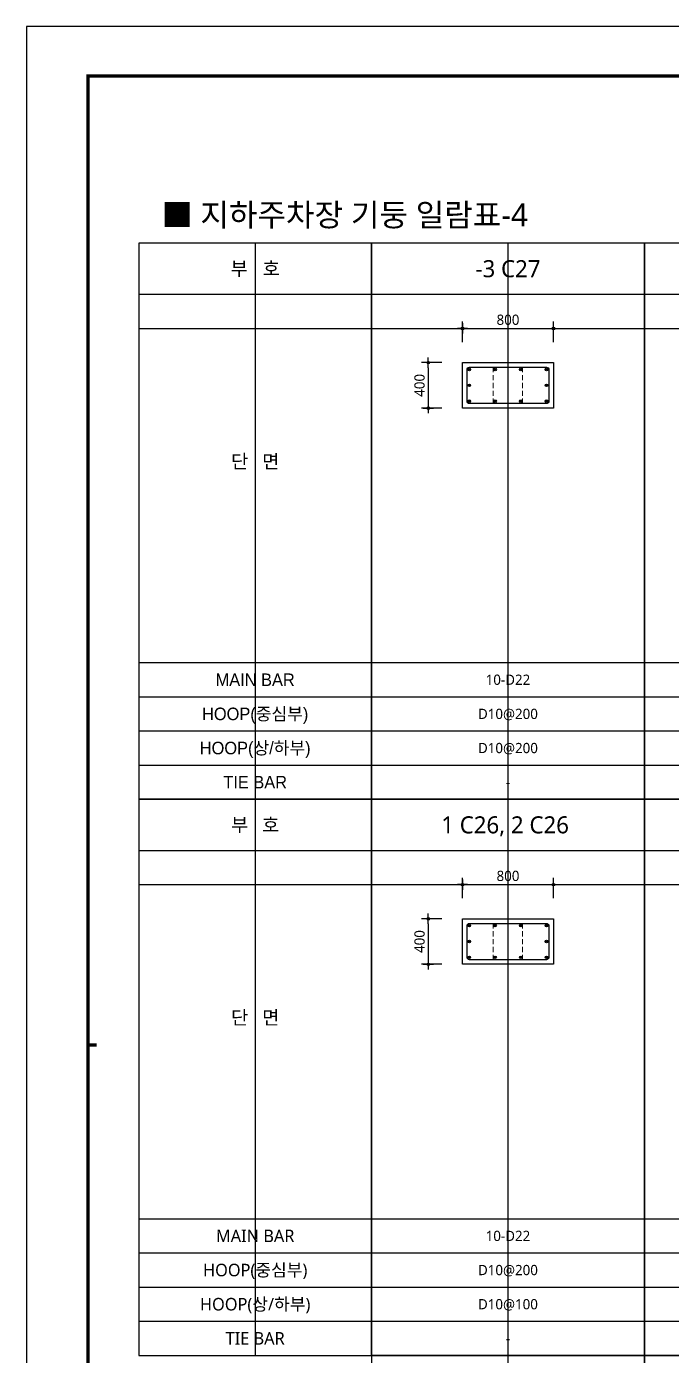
# Model space of a CAD drawing. Header units: millimetres. Extents: x 0 to 252030, y -124740 to 196020.
# Drawn here: x 100830 to 106496, y 166526 to 178200 of the extents above; entities that cross this region are included whole.
import ezdxf
from ezdxf.enums import TextEntityAlignment as Align

# ---------------------------------------------------------------- set-up
doc = ezdxf.new("R2010")
doc.units = ezdxf.units.MM
doc.header["$LTSCALE"] = 30
doc.linetypes.add('HID', pattern=[2.3, 1.5, -0.8])
doc.layers.get('DEFPOINTS').update_dxf_attribs({"color": 142})
for name, color, linetype in [('0-SEC1', 3, 'Continuous'), ('CON', 2, 'Continuous'), ('DIM', 7, 'Continuous'), ('S-철근', 3, 'Continuous'), ('SHEET', 7, 'Continuous'), ('TEXT', 6, 'Continuous'), ('TXT', 3, 'Continuous'), ('XR-FORM_(도룡동)$0$Sheet', 7, 'Continuous')]:
    doc.layers.add(name, color=color, linetype=linetype)
doc.layers.add('TieBar', color=7, linetype='HID', lineweight=0)
doc.styles.get("Standard").update_dxf_attribs({"font": 'malgun.ttf'})
doc.styles.add('돋움', font='Dotum.ttf')
doc.styles.add('맑은 고딕', font='malgun.ttf')
doc.dimstyles.new('30NDIM', dxfattribs={"dimscale": 50, "dimtxt": 3, "dimasz": 1.5, "dimexe": 2, "dimexo": 6, "dimgap": 1, "dimtad": 1, "dimdec": 0, "dimrnd": 0.25, "dimzin": 0, "dimdsep": 46, "dimtxsty": 'Standard', "dimblk": 'Z_DOT', "dimcen": 5, "dimclrd": 256, "dimclre": 256, "dimclrt": 3, "dimadec": 0, "dimazin": 0, "dimtm": 1e-09, "dimtfac": 1, "dimtdec": 0, "dimtix": 1, "dimtmove": 2, "dimatfit": 1, "dimldrblk": 'Z_DOT', "dimfxl": 1, "dimtolj": 1, "dimtzin": 0, "dimarcsym": 0})

# ---------------------------------------------------------------- blocks, each defined once
blk = doc.blocks.new('XR-FORM_(도룡동)$0$S')
at = {"layer": 'XR-FORM_(도룡동)$0$Sheet', "const_width": 100}
blk.add_lwpolyline([(1850, 57950), (82250, 57950), (82250, 1200), (1850, 1200)], close=True, dxfattribs=at)
at = {"layer": 'XR-FORM_(도룡동)$0$Sheet', "linetype": 'Continuous', "const_width": 100}
blk.add_lwpolyline([(2100, 29575), (1850, 29575)], dxfattribs=at)
blk = doc.blocks.new('XR-FORM_(도룡동)', base_point=(101.33, -56114.51))
at = {"layer": 'DEFPOINTS'}
blk.add_lwpolyline([(0, 0), (420, 0), (420, 297), (0, 297)], close=True, dxfattribs=at)
at = {"xscale": 0.005, "yscale": 0.005, "zscale": 0.005}
blk.add_blockref('XR-FORM_(도룡동)$0$S', (-0.25, 0), dxfattribs=at)
blk = doc.blocks.new('*U56')
at = {"layer": 'DEFPOINTS'}
for p, q in [((-1021, 4886), (-1021, 0)), ((-2043, 4136), (0, 4136))]:
    blk.add_line(p, q, dxfattribs=at)
at = {"layer": 'SHEET'}
blk.add_line((-2043, 4436), (0, 4436), dxfattribs=at)
at = {"layer": 'SHEET', "color": 6}
for p, q in [((-2043, 1200), (0, 1200)), ((-2043, 900), (0, 900)), ((-2043, 600), (0, 600)), ((-2043, 300), (0, 300))]:
    blk.add_line(p, q, dxfattribs=at)
at = {"layer": 'SHEET'}
blk.add_lwpolyline([(0, 4886), (-2043, 4886), (-2043, 0), (0, 0)], close=True, dxfattribs=at)
at = {"layer": 'TXT'}
for s, height, style, p in [('부   호', 120, '돋움', (-1021, 4661)), ('단   면', 120, '맑은 고딕', (-1021, 2968)), ('MAIN BAR', 110, '돋움', (-1021, 1050)), ('HOOP(중심부)', 110, '돋움', (-1021, 750)), ('HOOP(상/하부)', 110, '돋움', (-1021, 450)), ('TIE BAR', 110, '돋움', (-1021, 150))]:
    blk.add_text(s, height=height, dxfattribs=dict(at, style=style)).set_placement(p, align=Align.MIDDLE_CENTER)
blk = doc.blocks.new('*U60')
at = {"layer": 'DEFPOINTS'}
for p, q in [((-1021, 4886), (-1021, 0)), ((-2043, 4136), (0, 4136))]:
    blk.add_line(p, q, dxfattribs=at)
at = {"layer": 'SHEET'}
blk.add_line((-2043, 4436), (0, 4436), dxfattribs=at)
at = {"layer": 'SHEET', "color": 6}
for p, q in [((-2043, 1200), (0, 1200)), ((-2043, 900), (0, 900)), ((-2043, 600), (0, 600)), ((-2043, 300), (0, 300))]:
    blk.add_line(p, q, dxfattribs=at)
at = {"layer": 'SHEET'}
blk.add_lwpolyline([(0, 4886), (-2043, 4886), (-2043, 0), (0, 0)], close=True, dxfattribs=at)
at = {"layer": 'TXT', "style": '맑은 고딕'}
for s, height, p in [('부   호', 120, (-1021, 4661)), ('단   면', 120, (-1021, 2968)), ('MAIN BAR', 110, (-1021, 1050)), ('HOOP(중심부)', 110, (-1021, 750)), ('HOOP(상/하부)', 110, (-1021, 450)), ('TIE BAR', 110, (-1021, 150))]:
    blk.add_text(s, height=height, dxfattribs=at).set_placement(p, align=Align.MIDDLE_CENTER)
blk = doc.blocks.new('Z_DOT')
at = {"layer": 'DIM', "color": 0}
for p, q in [((-1, 0), (1, 0)), ((0, -1), (0, 1))]:
    blk.add_line(p, q, dxfattribs=at)
for radius in [0.25, 0.125]:
    blk.add_circle((0, 0), radius, dxfattribs=at)
blk = doc.blocks.new('*D1262')
at = {"layer": 'DEFPOINTS', "color": 0, "transparency": 16777216}
for p in [(104660, 170362), (104360, 169962), (104660, 169962)]:
    blk.add_point(p, dxfattribs=at)
at = {"layer": 'DIM', "lineweight": -2, "transparency": 16777216}
for p, q in [((104480, 170362), (104300, 170362)), ((104360, 170317), (104360, 170007)), ((104480, 169962), (104300, 169962))]:
    blk.add_line(p, q, dxfattribs=at)
at = {"layer": 'DIM', "lineweight": -2, "transparency": 16777216, "xscale": 45, "yscale": 45, "zscale": 45}
for p, rotation in [((104360, 170362), 90), ((104360, 169962), 270)]:
    blk.add_blockref('Z_DOT', p, dxfattribs=dict(at, rotation=rotation))
at = {"layer": 'DIM', "color": 3, "transparency": 16777216, "insert": (104283, 170162), "char_height": 90, "attachment_point": 5, "rotation": 90}
blk.add_mtext('\\A1;400', dxfattribs=at)
blk = doc.blocks.new('*D1263')
at = {"layer": 'DEFPOINTS', "color": 0, "transparency": 16777216}
for p in [(105460, 170662), (104660, 170362), (105460, 170362)]:
    blk.add_point(p, dxfattribs=at)
at = {"layer": 'DIM', "lineweight": -2, "transparency": 16777216}
for p, q in [((104660, 170542), (104660, 170722)), ((105460, 170542), (105460, 170722)), ((104705, 170662), (105415, 170662))]:
    blk.add_line(p, q, dxfattribs=at)
at = {"layer": 'DIM', "lineweight": -2, "transparency": 16777216, "xscale": 45, "yscale": 45, "zscale": 45, "rotation": 180}
blk.add_blockref('Z_DOT', (104660, 170662), dxfattribs=at)
at = {"layer": 'DIM', "lineweight": -2, "transparency": 16777216, "xscale": 45, "yscale": 45, "zscale": 45}
blk.add_blockref('Z_DOT', (105460, 170662), dxfattribs=at)
at = {"layer": 'DIM', "color": 3, "transparency": 16777216, "insert": (105060, 170738), "char_height": 90, "attachment_point": 5}
blk.add_mtext('\\A1;800', dxfattribs=at)
blk = doc.blocks.new('*U58')
at = {"layer": 'DEFPOINTS'}
for p, q in [((-1200, 4886), (-1200, 0)), ((-2400, 4136), (0, 4136))]:
    blk.add_line(p, q, dxfattribs=at)
at = {"layer": 'SHEET'}
blk.add_line((-2400, 4436), (0, 4436), dxfattribs=at)
at = {"layer": 'SHEET', "color": 6}
for p, q in [((-2400, 1200), (0, 1200)), ((-2400, 900), (0, 900)), ((-2400, 600), (0, 600)), ((-2400, 300), (0, 300))]:
    blk.add_line(p, q, dxfattribs=at)
at = {"layer": 'SHEET'}
blk.add_lwpolyline([(0, 4886), (-2400, 4886), (-2400, 0), (0, 0)], close=True, dxfattribs=at)
blk = doc.blocks.new('*D1315')
at = {"layer": 'DEFPOINTS', "color": 0, "transparency": 16777216}
for p in [(104660, 175248), (104360, 174848), (104660, 174848)]:
    blk.add_point(p, dxfattribs=at)
at = {"layer": 'DIM', "lineweight": -2, "transparency": 16777216}
for p, q in [((104480, 175248), (104300, 175248)), ((104360, 175203), (104360, 174893)), ((104480, 174848), (104300, 174848))]:
    blk.add_line(p, q, dxfattribs=at)
at = {"layer": 'DIM', "lineweight": -2, "transparency": 16777216, "xscale": 45, "yscale": 45, "zscale": 45}
for p, rotation in [((104360, 175248), 90), ((104360, 174848), 270)]:
    blk.add_blockref('Z_DOT', p, dxfattribs=dict(at, rotation=rotation))
at = {"layer": 'DIM', "color": 3, "transparency": 16777216, "insert": (104283, 175048), "char_height": 90, "attachment_point": 5, "rotation": 90}
blk.add_mtext('\\A1;400', dxfattribs=at)
blk = doc.blocks.new('*D1316')
at = {"layer": 'DEFPOINTS', "color": 0, "transparency": 16777216}
for p in [(105460, 175548), (104660, 175248), (105460, 175248)]:
    blk.add_point(p, dxfattribs=at)
at = {"layer": 'DIM', "lineweight": -2, "transparency": 16777216}
for p, q in [((104660, 175428), (104660, 175608)), ((105460, 175428), (105460, 175608)), ((104705, 175548), (105415, 175548))]:
    blk.add_line(p, q, dxfattribs=at)
at = {"layer": 'DIM', "lineweight": -2, "transparency": 16777216, "xscale": 45, "yscale": 45, "zscale": 45, "rotation": 180}
blk.add_blockref('Z_DOT', (104660, 175548), dxfattribs=at)
at = {"layer": 'DIM', "lineweight": -2, "transparency": 16777216, "xscale": 45, "yscale": 45, "zscale": 45}
blk.add_blockref('Z_DOT', (105460, 175548), dxfattribs=at)
at = {"layer": 'DIM', "color": 3, "transparency": 16777216, "insert": (105060, 175624), "char_height": 90, "attachment_point": 5}
blk.add_mtext('\\A1;800', dxfattribs=at)

msp = doc.modelspace()

# ---------------------------------------------------------------- hatches: boundary and pattern name
at = {"layer": 'S-철근'}
h = msp.add_hatch(color=256, dxfattribs=at)
edge = h.paths.add_edge_path()
edge.add_arc((104720.75052, 175186.99975), 11.1, 0, 180)
edge.add_arc((104720.75052, 175186.99975), 11.1, 180, 360)
h = msp.add_hatch(color=256, dxfattribs=at)
edge = h.paths.add_edge_path()
edge.add_arc((104946.75052, 175186.99975), 11.1, 0, 180)
edge.add_arc((104946.75052, 175186.99975), 11.1, 180, 360)
h = msp.add_hatch(color=256, dxfattribs=at)
edge = h.paths.add_edge_path()
edge.add_arc((105172.75052, 175186.99975), 11.1, 0, 180)
edge.add_arc((105172.75052, 175186.99975), 11.1, 180, 360)
h = msp.add_hatch(color=256, dxfattribs=at)
edge = h.paths.add_edge_path()
edge.add_arc((105398.75052, 175186.99975), 11.1, 0, 180)
edge.add_arc((105398.75052, 175186.99975), 11.1, 180, 360)
h = msp.add_hatch(color=256, dxfattribs=at)
edge = h.paths.add_edge_path()
edge.add_arc((104720.75052, 175047.99975), 11.1, 0, 180)
edge.add_arc((104720.75052, 175047.99975), 11.1, 180, 360)
h = msp.add_hatch(color=256, dxfattribs=at)
edge = h.paths.add_edge_path()
edge.add_arc((105398.75052, 175047.99975), 11.1, 0, 180)
edge.add_arc((105398.75052, 175047.99975), 11.1, 180, 360)
h = msp.add_hatch(color=256, dxfattribs=at)
edge = h.paths.add_edge_path()
edge.add_arc((104720.75052, 174908.99975), 11.1, 0, 180)
edge.add_arc((104720.75052, 174908.99975), 11.1, 180, 360)
h = msp.add_hatch(color=256, dxfattribs=at)
edge = h.paths.add_edge_path()
edge.add_arc((104946.75052, 174908.99975), 11.1, 0, 180)
edge.add_arc((104946.75052, 174908.99975), 11.1, 180, 360)
h = msp.add_hatch(color=256, dxfattribs=at)
edge = h.paths.add_edge_path()
edge.add_arc((105172.75052, 174908.99975), 11.1, 0, 180)
edge.add_arc((105172.75052, 174908.99975), 11.1, 180, 360)
h = msp.add_hatch(color=256, dxfattribs=at)
edge = h.paths.add_edge_path()
edge.add_arc((105398.75052, 174908.99975), 11.1, 0, 180)
edge.add_arc((105398.75052, 174908.99975), 11.1, 180, 360)
h = msp.add_hatch(color=256, dxfattribs=at)
edge = h.paths.add_edge_path()
edge.add_arc((104720.75027, 170300.99992), 11.1, 0, 180)
edge.add_arc((104720.75027, 170300.99992), 11.1, 180, 360)
h = msp.add_hatch(color=256, dxfattribs=at)
edge = h.paths.add_edge_path()
edge.add_arc((104946.75027, 170300.99992), 11.1, 0, 180)
edge.add_arc((104946.75027, 170300.99992), 11.1, 180, 360)
h = msp.add_hatch(color=256, dxfattribs=at)
edge = h.paths.add_edge_path()
edge.add_arc((105172.75027, 170300.99992), 11.1, 0, 180)
edge.add_arc((105172.75027, 170300.99992), 11.1, 180, 360)
h = msp.add_hatch(color=256, dxfattribs=at)
edge = h.paths.add_edge_path()
edge.add_arc((105398.75027, 170300.99992), 11.1, 0, 180)
edge.add_arc((105398.75027, 170300.99992), 11.1, 180, 360)
h = msp.add_hatch(color=256, dxfattribs=at)
edge = h.paths.add_edge_path()
edge.add_arc((104720.75027, 170161.99992), 11.1, 0, 180)
edge.add_arc((104720.75027, 170161.99992), 11.1, 180, 360)
h = msp.add_hatch(color=256, dxfattribs=at)
edge = h.paths.add_edge_path()
edge.add_arc((105398.75027, 170161.99992), 11.1, 0, 180)
edge.add_arc((105398.75027, 170161.99992), 11.1, 180, 360)
h = msp.add_hatch(color=256, dxfattribs=at)
edge = h.paths.add_edge_path()
edge.add_arc((104720.75027, 170022.99992), 11.1, 0, 180)
edge.add_arc((104720.75027, 170022.99992), 11.1, 180, 360)
h = msp.add_hatch(color=256, dxfattribs=at)
edge = h.paths.add_edge_path()
edge.add_arc((104946.75027, 170022.99992), 11.1, 0, 180)
edge.add_arc((104946.75027, 170022.99992), 11.1, 180, 360)
h = msp.add_hatch(color=256, dxfattribs=at)
edge = h.paths.add_edge_path()
edge.add_arc((105172.75027, 170022.99992), 11.1, 0, 180)
edge.add_arc((105172.75027, 170022.99992), 11.1, 180, 360)
h = msp.add_hatch(color=256, dxfattribs=at)
edge = h.paths.add_edge_path()
edge.add_arc((105398.75027, 170022.99992), 11.1, 0, 180)
edge.add_arc((105398.75027, 170022.99992), 11.1, 180, 360)

# ---------------------------------------------------------------- linework, layer by layer
at = {"layer": 'CON', "color": 8}
for points in [[(104659.75052, 174847.99975), (104659.75052, 175247.99975), (105459.75052, 175247.99975), (105459.75052, 174847.99975)], [(104659.75027, 169961.99992), (104659.75027, 170361.99992), (105459.75027, 170361.99992), (105459.75027, 169961.99992)]]:
    msp.add_lwpolyline(points, close=True, dxfattribs=at)
at = {"layer": 'S-철근'}
for points in [[(104722.32052, 174888.36975, -0.4142135624), (104700.12052, 174910.56975), (104700.12052, 175185.42975, -0.4142135624), (104722.32052, 175207.62975), (105397.18052, 175207.62975, -0.4142135624), (105419.38052, 175185.42975), (105419.38052, 174910.56975, -0.4142135624), (105397.18052, 174888.36975), (104722.32052, 174888.36975)], [(104722.32027, 170002.36992, -0.4142135624), (104700.12027, 170024.56992), (104700.12027, 170299.42992, -0.4142135624), (104722.32027, 170321.62992), (105397.18027, 170321.62992, -0.4142135624), (105419.38027, 170299.42992), (105419.38027, 170024.56992, -0.4142135624), (105397.18027, 170002.36992), (104722.32027, 170002.36992)]]:
    msp.add_lwpolyline(points, format="xyb", dxfattribs=at)
for centre in [(104720.75052, 175186.99975), (104946.75052, 175186.99975), (105172.75052, 175186.99975), (105398.75052, 175186.99975), (104720.75052, 175047.99975), (105398.75052, 175047.99975), (104720.75052, 174908.99975), (104946.75052, 174908.99975), (105172.75052, 174908.99975), (105398.75052, 174908.99975), (104720.75027, 170300.99992), (104946.75027, 170300.99992), (105172.75027, 170300.99992), (105398.75027, 170300.99992), (104720.75027, 170161.99992), (105398.75027, 170161.99992), (104720.75027, 170022.99992), (104946.75027, 170022.99992), (105172.75027, 170022.99992), (105398.75027, 170022.99992)]:
    msp.add_circle(centre, 11.1, dxfattribs=at)
at = {"layer": 'TieBar'}
for p, q in [((104930.88552, 175207.62975), (104930.88552, 174888.36975)), ((105188.61552, 175207.62975), (105188.61552, 174888.36975)), ((104930.88527, 170321.62992), (104930.88527, 170002.36992)), ((105188.61527, 170321.62992), (105188.61527, 170002.36992))]:
    msp.add_line(p, q, dxfattribs=at)

# ---------------------------------------------------------------- block references
for name, p in [('*U56', (103859.75002, 171412.00008)), ('*U58', (106259.75027, 171412.00008)), ('*U58', (108659.75027, 171412.00008)), ('*U60', (103859.75027, 166525.99992)), ('*U58', (106259.75027, 166526.00008)), ('*U58', (108659.75027, 166526.00008)), ('*U58', (106259.75027, 161640.00008)), ('*U58', (108659.75027, 161640.00008))]:
    msp.add_blockref(name, p)
at = {"layer": '0-SEC1', "xscale": 60, "yscale": 60, "zscale": 60}
msp.add_blockref('XR-FORM_(도룡동)', (106910.02429, -3206490.57868), dxfattribs=at)

# ---------------------------------------------------------------- texts
at = {"layer": 'TEXT', "style": '맑은 고딕'}
msp.add_text('■ 지하주차장 기둥 일람표-4', height=200, dxfattribs=at).set_placement((102016.07521, 176545.93531), align=Align.MIDDLE_LEFT)
at = {"layer": 'TXT', "color": 2, "style": '맑은 고딕'}
for s, p in [('-3 C27', (105059.75052, 176072.99975)), ('1 C26, 2 C26 ', (105059.75027, 171186.99992))]:
    msp.add_text(s, height=150, dxfattribs=at).set_placement(p, align=Align.MIDDLE_CENTER)
at = {"layer": 'TXT', "style": '맑은 고딕'}
for s, p in [('10-D22', (105059.75052, 172461.99975)), ('D10@200', (105059.75052, 172161.99975)), ('D10@200', (105059.75052, 171861.99975)), ('-', (105059.75052, 171561.99975)), ('10-D22', (105059.75027, 167575.99992)), ('D10@200', (105059.75027, 167275.99992)), ('D10@100', (105059.75027, 166975.99992)), ('-', (105059.75027, 166675.99992))]:
    msp.add_text(s, height=90, dxfattribs=at).set_placement(p, align=Align.MIDDLE_CENTER)

# ---------------------------------------------------------------- dimensions: what is measured, and where the dimension line sits
at = {"layer": 'DIM'}
for base, p1, p2, picture, middle in [((105459.75052, 175547.99975), (104659.75052, 175247.99975), (105459.75052, 175247.99975), '*D1316', (105059.75052, 175624.49772)), ((105459.75027, 170661.99992), (104659.75027, 170361.99992), (105459.75027, 170361.99992), '*D1263', (105059.75027, 170738.49788))]:
    dim = msp.add_linear_dim(base=base, p1=p1, p2=p2, dimstyle='30NDIM', override={"dimscale": 30, "dimtxsty": 'Standard'}, dxfattribs=at)
    dim.commit()
    dim.dimension.update_dxf_attribs({"geometry": picture, "text_midpoint": middle})
for base, p1, p2, picture, middle in [((104359.75052, 174847.99975), (104659.75052, 175247.99975), (104659.75052, 174847.99975), '*D1315', (104283.25255, 175047.99975)), ((104359.75027, 169961.99992), (104659.75027, 170361.99992), (104659.75027, 169961.99992), '*D1262', (104283.25231, 170161.99992))]:
    dim = msp.add_linear_dim(base=base, p1=p1, p2=p2, angle=270, dimstyle='30NDIM', override={"dimscale": 30, "dimtxsty": 'Standard'}, dxfattribs=at)
    dim.commit()
    dim.dimension.update_dxf_attribs({"geometry": picture, "text_midpoint": middle})

doc.saveas('drawing.dxf')
